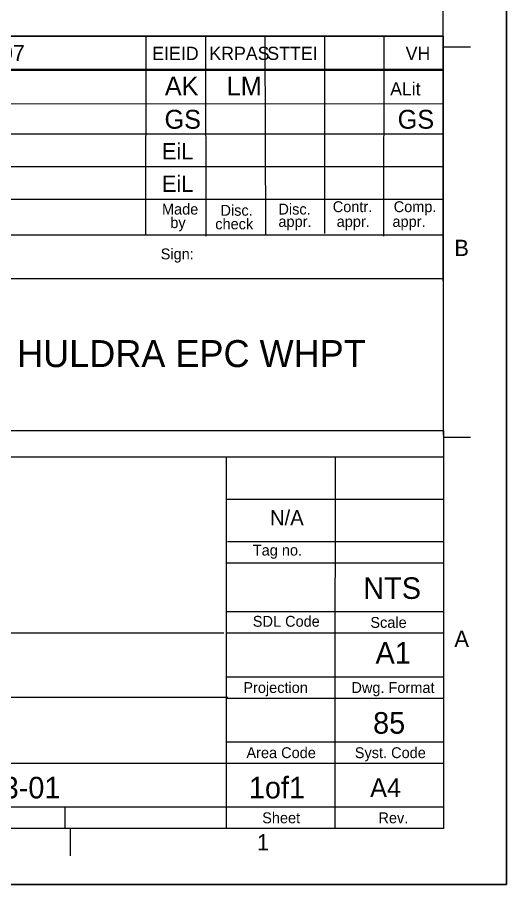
# Model space of a CAD drawing. Extents: x 0 to 841, y 0 to 594.
# Drawn here: x 750.3 to 841, y 0 to 160.9 of the extents above; entities that cross this region are included whole.
import ezdxf

# ---------------------------------------------------------------- set-up
doc = ezdxf.new("R2010")
doc.units = 0
for name, color, linetype in [('01-LIN-025-A', 7, 'Continuous'), ('02-LIN-025-B', 7, 'Continuous'), ('09-LIN-050-B', 7, 'Continuous'), ('12-LIN-100-A', 7, 'Continuous')]:
    doc.layers.add(name, color=color, linetype=linetype)

msp = doc.modelspace()

# ---------------------------------------------------------------- linework, layer by layer
at = {"layer": '01-LIN-025-A'}
for p, q in [((829.26, 112.01), (829.26, 582.23)), ((648.83, 157.46), (829.27, 157.46)), ((774.13, 157.37), (774.07, 120.49)), ((785.16, 157.37), (785.24, 120.31)), ((796.19, 157.37), (796.29, 120.46)), ((807.21, 157.37), (807.22, 120.79)), ((818.24, 157.37), (818.15, 120.29)), ((829.26, 157.37), (829.26, 83.35)), ((834.27, 155.36), (829.26, 155.36)), ((648.83, 151.27), (829.27, 151.27)), ((648.83, 151.14), (829.27, 151.04)), ((648.83, 144.95), (829.27, 144.85)), ((648.83, 139.29), (829.27, 139.29)), ((648.82, 133.23), (829.27, 133.23)), ((648.81, 127.17), (829.26, 127.17)), ((648.72, 112.42), (829.28, 112.42)), ((834.27, 82.92), (829.26, 82.92)), ((789.25, 63.66), (829.29, 63.66)), ((789.17, 50.65), (829.27, 50.65)), ((789.17, 38.57), (829.29, 38.57)), ((789.17, 26.49), (829.29, 26.49)), ((648.82, 14.41), (829.29, 14.41)), ((759.1, 14.41), (759.1, 10.38)), ((759.1, 14.41), (759.1, 10.38)), ((760.1, 10.38), (760.1, 5.35))]:
    msp.add_line(p, q, dxfattribs=at)
for points in [[(648.78, 84.12), (648.84, 157.37), (829.26, 157.37)], [(829.26, 120.49), (648.81, 120.47)], [(829.29, 79.27), (648.87, 79.27)], [(789.08, 22.48), (789.07, 79.26)], [(809.22, 34.54), (809.29, 79.25)], [(829.29, 71.46), (789.11, 71.46)], [(829.29, 59.65), (788.99, 59.63)], [(788.56, 46.63), (648.82, 46.63)], [(829.29, 46.63), (789.17, 46.63)], [(789.34, 34.7), (649, 34.7)], [(809.22, 34.54), (789.17, 34.54)], [(809.22, 22.46), (809.22, 34.54)], [(829.29, 34.54), (809.22, 34.54)], [(829.27, 22.46), (648.97, 22.46)], [(789.08, 10.39), (789.08, 22.47)], [(809.22, 10.38), (809.22, 22.46)]]:
    msp.add_lwpolyline(points, dxfattribs=at)
msp.add_lwpolyline([(648.81, 84.23), (829.27, 84.23), (829.27, 10.41), (648.81, 10.41)], close=True, dxfattribs=at)
at = {"layer": '09-LIN-050-B'}
msp.add_lwpolyline([(0, 0), (841, 0), (841, 594), (0, 594)], close=True, dxfattribs=at)
at = {"layer": '12-LIN-100-A'}
msp.add_lwpolyline([(0, 594), (841, 594), (841, 0), (0, 0)], close=True, dxfattribs=at)

# ---------------------------------------------------------------- texts
at = {"layer": '01-LIN-025-A'}
for s, height, p in [('Made', 2.013, (777.1, 124.29)), ('Disc.', 2.013, (787.94, 124.07)), ('Disc.', 2.013, (798.69, 124.29)), ('Contr.', 2.013, (808.76, 124.74)), ('Comp.', 2.013, (820.06, 124.74)), ('by', 2.013, (778.64, 121.78)), ('check', 2.013, (786.98, 121.55)), ('appr.', 2.013, (798.69, 122)), ('appr.', 2.013, (809.49, 122)), ('appr.', 2.013, (819.83, 122)), ('B', 3.02, (831.31, 116.6)), ('Sign:', 2.013, (776.86, 115.98)), ('N/A', 2.813, (797.11, 66.66)), ('Tag no.', 2.013, (793.94, 61.04)), ('SDL Code', 2.013, (793.94, 47.84)), ('Scale', 2.013, (815.73, 47.63)), ('A', 3.02, (831.31, 44.11)), ('Projection', 2.013, (792.18, 35.55)), ('Dwg. Format', 2.0135, (812.22, 35.55)), ('Area Code', 2.013, (792.76, 23.47)), ('Syst. Code', 2.013, (812.85, 23.47)), ('Sheet', 2.013, (795.68, 11.39)), ('Rev.', 2.013, (817.23, 11.39)), ('1', 3.02, (794.71, 6.35))]:
    msp.add_text(s, height=height, dxfattribs=at).set_placement(p)
at = {"layer": '02-LIN-025-B'}
for s, height, p in [('AS BUILT ACC TO M.O051C.7I.V.0007', 3, (681, 152.77)), ('EiL', 3, (777.11, 134.54)), ('EiL', 3, (777.11, 128.5)), ('HULDRA EPC WHPT', 5, (750.24, 96)), ('NTS', 4, (814.43, 53)), ('A1', 4, (816.69, 41)), ('85', 4, (816.24, 28)), ('85-J-*E-003-01', 4, (722, 16)), ('1of1', 4, (793.21, 16))]:
    msp.add_text(s, height=height, dxfattribs=at).set_placement(p)
at = {"layer": '12-LIN-100-A'}
for s, height, p in [('EIEID', 2.461, (775.3, 152.96)), ('KRPAS', 2.461, (785.88, 152.96)), ('STTEI', 2.461, (796.62, 152.96)), ('VH', 2.461, (822.27, 152.96)), ('AK', 3.5, (777.63, 146.39)), ('LM', 3.5, (789.1, 146.39)), ('ALit', 2.443, (819.41, 146.39)), ('GS', 3.5, (777.57, 140.21)), ('GS', 3.5, (820.8, 140.21)), ('A4', 3.5, (815.69, 16.25))]:
    msp.add_text(s, height=height, dxfattribs=at).set_placement(p)

doc.saveas('drawing.dxf')
